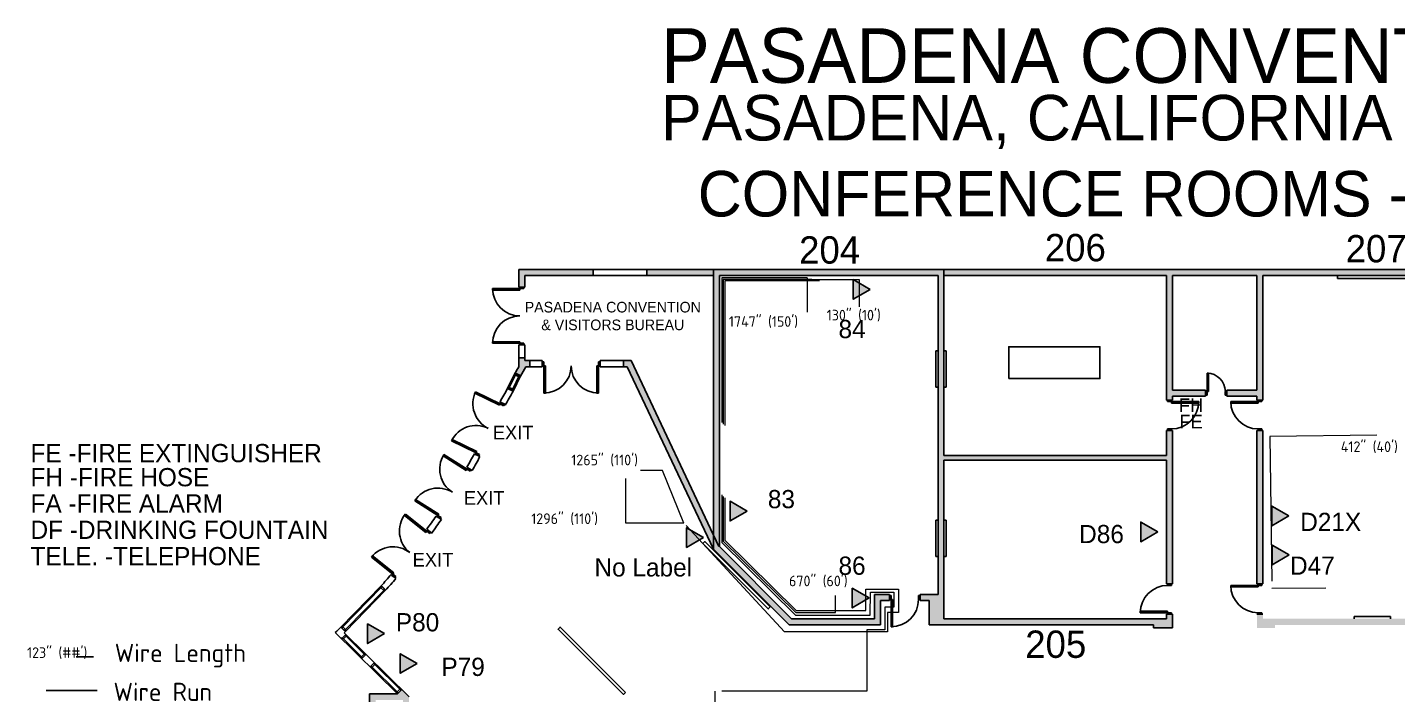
# Model space of a CAD drawing. Header units: inches. Extents: x 2884 to 5593, y 3202 to 5211.
# Drawn here: x 2884 to 4688, y 4332 to 5211 of the extents above; entities that cross this region are included whole.
import ezdxf
from ezdxf.enums import TextEntityAlignment as Align

# ---------------------------------------------------------------- set-up
doc = ezdxf.new("R2010")
doc.units = ezdxf.units.IN
doc.header["$LTSCALE"] = 100
doc.header["$MEASUREMENT"] = 0
doc.linetypes.add('DASHEDTINY', pattern=[2.8575, 1.905, -0.9525])
for name, color, linetype, lineweight in [('bldg_doors', 7, 'CONTINUOUS', 25), ('bldg_text', 94, 'CONTINUOUS', 25), ('bldg_title', 94, 'CONTINUOUS', 25), ('bldg_wallint', 7, 'CONTINUOUS', 25), ('bldg_wallintsol', 7, 'CONTINUOUS', 25), ('data_jack', 120, 'CONTINUOUS', 25), ('key', 110, 'CONTINUOUS', 25)]:
    doc.layers.add(name, color=color, linetype=linetype, lineweight=lineweight)
doc.layers.add('bldg_fire', color=240, linetype='CONTINUOUS')
doc.layers.add('bldg_stairs', color=9, linetype='CONTINUOUS')
doc.layers.add('LENGTH', color=136, linetype='CONTINUOUS', lineweight=0, true_color=0x008080)
doc.layers.add('Wire_Run', color=200, linetype='DASHEDTINY', lineweight=13, true_color=0xaa00ff)
doc.styles.add('bldgtx18', font='bldgtx18')
doc.styles.add('bldgtx24', font='bldgtx24')
doc.styles.add('bldgtx36', font='bldgtx36')
doc.styles.add('bldgtx48', font='bldgtx48')
doc.styles.add('iso3098', font='iso3098')
doc.styles.add('showtx60', font='showtx60')

msp = doc.modelspace()

# ---------------------------------------------------------------- hatches: boundary and pattern name
at = {"layer": 'bldg_wallintsol'}
for points in [[(3530.6, 4869.1), (3538.8, 4869.1), (3538.8, 4884.3), (3628.8, 4884.3), (3628.8, 4892.3), (3530.6, 4892.3)], [(3786.9, 4892.3), (3699.3, 4892.3), (3699.3, 4884.3), (3786.9, 4884.3)], [(4391.4, 4680.3), (4383.4, 4680.3), (4383.4, 4647.3), (4090.4, 4647.3), (4090.4, 4884.3), (4090.4, 4892.3), (3786.9, 4892.3), (3786.9, 4523.9), (3886.6, 4424.3), (4006.9, 4424.3), (4006.9, 4456.3), (4018.9, 4456.3), (4018.9, 4464.3), (3998.9, 4464.3), (3998.9, 4432.3), (3889.9, 4432.3), (3794.9, 4527.3), (3794.9, 4884.3), (4082.9, 4884.3), (4082.9, 4647.3), (4082.9, 4464.3), (4058.9, 4464.3), (4058.9, 4456.3), (4070.9, 4456.3), (4070.9, 4424.3), (4366.4, 4424.3), (4366.4, 4420.3), (4391.4, 4420.3), (4391.4, 4438.3), (4383.4, 4438.3), (4383.4, 4432.3), (4090.4, 4432.3), (4090.4, 4641.3), (4383.4, 4641.3), (4383.4, 4478.3), (4391.4, 4478.3)], [(5112.4, 4884.3), (5112.4, 4892.3), (4090.4, 4892.3), (4090.4, 4884.3), (4383.4, 4884.3), (4383.4, 4720.3), (4391.4, 4720.3), (4391.4, 4725.3), (4434.8, 4725.3), (4434.8, 4733.3), (4391.4, 4733.3), (4391.4, 4884.3), (4502.4, 4884.3), (4502.4, 4733.3), (4462.8, 4733.3), (4462.8, 4725.3), (4502.4, 4725.3), (4502.4, 4720.3), (4510.4, 4720.3), (4510.4, 4884.3), (4803.4, 4884.3), (4803.4, 4479.3), (4811.4, 4479.3), (4811.4, 4884.3), (5104.4, 4884.3)], [(3786.9, 4523.9), (3786.9, 4542.7), (3678.5, 4772.3), (3668.7, 4772.3), (3668.7, 4764), (3673.6, 4764)], [(4502.4, 4478.3), (4510.4, 4478.3), (4510.4, 4680.3), (4502.4, 4680.3)]]:
    msp.add_hatch(color=256, dxfattribs=at).paths.add_polyline_path(points, flags=0)
h = msp.add_hatch(color=256, dxfattribs=at)
edge = h.paths.add_edge_path(flags=0)
edge.add_line((3545.2, 4772.3), (3538.8, 4772.3))
edge.add_line((3538.8, 4772.3), (3538.8, 4776.1))
edge.add_line((3538.8, 4776.1), (3530.6, 4776.1))
edge.add_line((3530.6, 4776.1), (3530.6, 4764))
edge.add_arc((2730.7, 5211.2), 916.4, 330.2161, 330.7947, ccw=False)
edge.add_line((3526, 4756), (3527.3, 4755.2))
edge.add_line((3527.3, 4755.2), (3533.2, 4752.3))
edge.add_line((3533.2, 4752.3), (3532.9, 4751.7))
edge.add_line((3532.9, 4751.7), (3533, 4751.6))
edge.add_arc((2730.7, 5211.2), 924.6, 330.195, 331.0789)
edge.add_line((3540, 4764), (3545.2, 4764))
edge.add_line((3545.2, 4764), (3545.2, 4772.3))
at = {"layer": 'bldg_wallintsol', "linetype": 'CONTINUOUS'}
msp.add_hatch(color=256, dxfattribs=at).paths.add_polyline_path([(4526.4, 4424.3), (5086.4, 4424.3), (5086.4, 4420.3), (5112.4, 4420.3), (5112.4, 4434.3), (5104.4, 4434.3), (5104.4, 4432.3), (4811.4, 4432.3), (4811.4, 4439.3), (4803.4, 4439.3), (4803.4, 4432.3), (4510.4, 4432.3), (4510.4, 4438.3), (4502.4, 4438.3), (4502.4, 4420.3), (4526.4, 4420.3)], flags=0)
at = {"layer": 'bldg_wallintsol'}
h = msp.add_hatch(color=256, dxfattribs=at)
h.paths.add_polyline_path([(3386.3, 4329.7), (3376.7, 4339.2), (3371.1, 4333.5), (3334.4, 4333.5), (3334.4, 4296.3), (3342.4, 4296.3), (3342.4, 4304.7), (3386.3, 4304.7)], flags=0)
h.paths.add_polyline_path([(3378.3, 4325.5), (3342.4, 4325.5), (3342.4, 4312.7), (3378.3, 4312.7)], flags=0)
at = {"layer": 'data_jack'}
for points in [[(3993.5, 4866.1), (3971.1, 4879), (3971.1, 4853.1)], [(3831.4, 4574), (3809, 4587), (3809, 4561.1)], [(4544.3, 4567.8), (4521.9, 4580.7), (4521.9, 4554.9)], [(3774.1, 4539.2), (3751.7, 4552.1), (3751.7, 4526.2)], [(4371.9, 4546.8), (4349.5, 4559.7), (4349.5, 4533.8)], [(4545, 4516.4), (4522.6, 4529.3), (4522.6, 4503.4)], [(3992, 4459.7), (3969.6, 4472.6), (3969.6, 4446.7)], [(3353.9, 4412.7), (3331.6, 4425.6), (3331.6, 4399.7)], [(3397.1, 4373.4), (3374.8, 4386.3), (3374.8, 4360.5)]]:
    msp.add_hatch(color=256, dxfattribs=at).paths.add_polyline_path(points, flags=0)

# ---------------------------------------------------------------- linework, layer by layer
at = {"layer": 'bldg_doors'}
for p, q in [((3496.2, 4865.1), (3496.2, 4867.1)), ((3496.2, 4867.1), (3532.2, 4867.1)), ((3532.2, 4865.1), (3496.2, 4865.1)), ((3537.2, 4869.1), (3532.2, 4869.1)), ((3532.2, 4869.1), (3532.2, 4867.1)), ((3532.2, 4867.1), (3537.2, 4867.1)), ((3532.2, 4867.1), (3532.2, 4865.1)), ((3537.2, 4867.1), (3537.2, 4869.1)), ((3532.2, 4797.1), (3496.2, 4797.1)), ((3496.2, 4797.1), (3496.2, 4795.1)), ((3496.2, 4795.1), (3532.2, 4795.1)), ((3532.2, 4795.1), (3532.2, 4797.1)), ((3532.2, 4793.1), (3532.2, 4795.1)), ((3532.2, 4795.1), (3537.2, 4795.1)), ((3537.2, 4793.1), (3532.2, 4793.1)), ((3537.2, 4795.1), (3537.2, 4793.1)), ((3563.7, 4770.6), (3561.7, 4770.6)), ((3561.7, 4770.6), (3561.7, 4765.6)), ((3561.7, 4765.6), (3563.7, 4765.6)), ((3563.7, 4765.6), (3563.7, 4770.6)), ((3563.7, 4765.6), (3565.7, 4765.6)), ((3563.7, 4729.6), (3563.7, 4765.6)), ((3565.7, 4765.6), (3565.7, 4729.6)), ((3635.7, 4765.6), (3633.7, 4765.6)), ((3633.7, 4765.6), (3633.7, 4729.6)), ((3635.7, 4770.6), (3637.7, 4770.6)), ((3635.7, 4765.6), (3635.7, 4770.6)), ((3637.7, 4765.6), (3635.7, 4765.6)), ((3635.7, 4729.6), (3635.7, 4765.6)), ((3637.7, 4770.6), (3637.7, 4765.6)), ((3668.7, 4772.3), (3668.7, 4764)), ((3526.3, 4753.4), (3525.5, 4751.6)), ((3527.2, 4755.2), (3526.3, 4753.4)), ((3527.4, 4755.1), (3526.3, 4753.4)), ((3526.3, 4753.4), (3530.8, 4751.2)), ((3526.3, 4753.4), (3530.6, 4750.8)), ((3531.7, 4753), (3527.2, 4755.2)), ((3531.6, 4752.5), (3527.4, 4755.1)), ((3530.6, 4750.8), (3531.6, 4752.5)), ((3530.8, 4751.2), (3531.7, 4753)), ((4438.8, 4755.8), (4436.8, 4755.8)), ((4436.8, 4755.8), (4436.8, 4731.8)), ((4438.8, 4731.8), (4438.8, 4755.8)), ((3473.1, 4729.5), (3473.9, 4731.3)), ((3505.4, 4713.6), (3473.1, 4729.5)), ((3473.9, 4731.3), (3506.3, 4715.4)), ((3517.3, 4735), (3518.2, 4736.8)), ((3521.8, 4732.8), (3517.3, 4735)), ((3518.2, 4736.8), (3519.1, 4738.6)), ((3518.2, 4736.8), (3522.7, 4734.6)), ((3522.7, 4734.6), (3521.8, 4732.8)), ((3565.7, 4729.6), (3563.7, 4729.6)), ((3633.7, 4729.6), (3635.7, 4729.6)), ((4434.8, 4726.8), (4434.8, 4731.8)), ((4434.8, 4731.8), (4436.8, 4731.8)), ((4436.8, 4726.8), (4434.8, 4726.8)), ((4436.8, 4731.8), (4436.8, 4726.8)), ((4436.8, 4731.8), (4438.8, 4731.8)), ((4462.8, 4731.8), (4460.8, 4731.8)), ((4460.8, 4731.8), (4460.8, 4726.8)), ((4460.8, 4726.8), (4462.8, 4726.8)), ((4462.8, 4726.8), (4462.8, 4731.8)), ((3506.3, 4715.4), (3505.4, 4713.6)), ((3507.1, 4717.2), (3506.3, 4715.4)), ((3507.3, 4717.1), (3506.3, 4715.4)), ((3506.3, 4715.4), (3510.8, 4713.2)), ((3506.3, 4715.4), (3510.5, 4712.7)), ((3511.6, 4715), (3507.1, 4717.2)), ((3511.6, 4714.4), (3507.3, 4717.1)), ((3510.5, 4712.7), (3511.6, 4714.4)), ((3510.8, 4713.2), (3511.6, 4715)), ((4384.9, 4718.3), (4384.9, 4720.3)), ((4384.9, 4720.3), (4389.9, 4720.3)), ((4389.9, 4718.3), (4384.9, 4718.3)), ((4389.9, 4720.3), (4389.9, 4718.3)), ((4389.9, 4718.3), (4389.9, 4716.3)), ((4425.9, 4718.3), (4389.9, 4718.3)), ((4389.9, 4716.3), (4425.9, 4716.3)), ((4425.9, 4716.3), (4425.9, 4718.3)), ((4467.9, 4716.3), (4467.9, 4718.3)), ((4467.9, 4718.3), (4503.9, 4718.3)), ((4503.9, 4716.3), (4467.9, 4716.3)), ((4508.9, 4720.3), (4503.9, 4720.3)), ((4503.9, 4720.3), (4503.9, 4718.3)), ((4503.9, 4718.3), (4508.9, 4718.3)), ((4503.9, 4718.3), (4503.9, 4716.3)), ((4508.9, 4718.3), (4508.9, 4720.3)), ((4384.9, 4682.3), (4384.9, 4680.3)), ((4389.9, 4682.3), (4384.9, 4682.3)), ((4384.9, 4680.3), (4389.9, 4680.3)), ((4389.9, 4680.3), (4389.9, 4682.3)), ((4503.9, 4680.3), (4503.9, 4682.3)), ((4503.9, 4682.3), (4508.9, 4682.3)), ((4508.9, 4680.3), (4503.9, 4680.3)), ((4508.9, 4682.3), (4508.9, 4680.3)), ((3443.1, 4668.4), (3442.2, 4666.6)), ((3442.2, 4666.6), (3474.5, 4650.8)), ((3475.4, 4652.6), (3443.1, 4668.4)), ((3431.1, 4646.8), (3432.1, 4648.5)), ((3461.6, 4627.7), (3431.1, 4646.8)), ((3432.1, 4648.5), (3462.6, 4629.4)), ((3473.7, 4649), (3474.5, 4650.8)), ((3478.2, 4646.8), (3473.7, 4649)), ((3474.5, 4650.8), (3475.4, 4652.6)), ((3474.5, 4650.8), (3479, 4648.6)), ((3479, 4648.6), (3478.2, 4646.8)), ((3462.6, 4629.4), (3461.6, 4627.7)), ((3463.7, 4631.1), (3462.6, 4629.4)), ((3462.6, 4629.4), (3466.8, 4626.7)), ((3467.9, 4628.4), (3463.7, 4631.1)), ((3466.8, 4626.7), (3467.9, 4628.4)), ((3394.9, 4589.3), (3393.8, 4587.6)), ((3393.8, 4587.6), (3424.3, 4568.4)), ((3425.4, 4570.1), (3394.9, 4589.3)), ((3380.1, 4568.4), (3381.4, 4569.9)), ((3408.4, 4546.1), (3380.1, 4568.4)), ((3381.4, 4569.9), (3409.6, 4547.7)), ((3423.2, 4566.7), (3424.3, 4568.4)), ((3427.5, 4564.1), (3423.2, 4566.7)), ((3424.3, 4568.4), (3425.4, 4570.1)), ((3424.3, 4568.4), (3428.5, 4565.8)), ((3428.5, 4565.8), (3427.5, 4564.1)), ((3409.6, 4547.7), (3408.4, 4546.1)), ((3410.9, 4549.2), (3409.6, 4547.7)), ((3409.6, 4547.7), (3413.6, 4544.6)), ((3414.8, 4546.1), (3410.9, 4549.2)), ((3413.6, 4544.6), (3414.8, 4546.1)), ((3338, 4515), (3336.8, 4513.4)), ((3336.8, 4513.4), (3365.1, 4491.1)), ((3366.3, 4492.7), (3338, 4515)), ((3365.1, 4491.1), (3366.3, 4492.7)), ((3349.3, 4473.1), (3347.9, 4471.7)), ((3350.7, 4474.6), (3349.3, 4473.1)), ((3349.3, 4473.1), (3352.9, 4469.7)), ((3354.3, 4471.1), (3350.7, 4474.6)), ((3363.8, 4489.5), (3365.1, 4491.1)), ((3367.8, 4486.4), (3363.8, 4489.5)), ((3365.1, 4491.1), (3369, 4488)), ((3369, 4488), (3367.8, 4486.4)), ((4389.9, 4478.3), (4384.9, 4478.3)), ((4384.9, 4478.3), (4384.9, 4476.3)), ((4384.9, 4476.3), (4389.9, 4476.3)), ((4389.9, 4476.3), (4389.9, 4478.3)), ((4467.9, 4474.3), (4467.9, 4476.3)), ((4467.9, 4476.3), (4503.9, 4476.3)), ((4503.9, 4474.3), (4467.9, 4474.3)), ((4508.9, 4478.3), (4503.9, 4478.3)), ((4503.9, 4478.3), (4503.9, 4476.3)), ((4503.9, 4476.3), (4508.9, 4476.3)), ((4503.9, 4476.3), (4503.9, 4474.3)), ((4508.9, 4476.3), (4508.9, 4478.3)), ((3352.9, 4469.7), (3354.3, 4471.1)), ((4020.9, 4462.8), (4018.9, 4462.8)), ((4018.9, 4462.8), (4018.9, 4457.8)), ((4018.9, 4457.8), (4020.9, 4457.8)), ((4020.9, 4457.8), (4020.9, 4462.8)), ((4020.9, 4457.8), (4022.9, 4457.8)), ((4020.9, 4421.8), (4020.9, 4457.8)), ((4022.9, 4457.8), (4022.9, 4421.8)), ((4056.9, 4462.8), (4058.9, 4462.8)), ((4056.9, 4457.8), (4056.9, 4462.8)), ((4058.9, 4457.8), (4056.9, 4457.8)), ((4058.9, 4462.8), (4058.9, 4457.8)), ((4384.9, 4442.3), (4348.9, 4442.3)), ((4348.9, 4442.3), (4348.9, 4440.3)), ((4348.9, 4440.3), (4384.9, 4440.3)), ((4384.9, 4440.3), (4384.9, 4442.3)), ((4384.9, 4438.3), (4384.9, 4440.3)), ((4384.9, 4440.3), (4389.9, 4440.3)), ((4389.9, 4438.3), (4384.9, 4438.3)), ((4389.9, 4440.3), (4389.9, 4438.3)), ((4503.9, 4438.3), (4503.9, 4440.3)), ((4503.9, 4440.3), (4508.9, 4440.3)), ((4508.9, 4438.3), (4503.9, 4438.3)), ((4508.9, 4440.3), (4508.9, 4438.3)), ((3297.7, 4420.1), (3299.1, 4421.6)), ((3301.3, 4416.6), (3297.7, 4420.1)), ((3299.1, 4421.6), (3300.5, 4423)), ((3299.1, 4421.6), (3302.7, 4418.1)), ((4022.9, 4421.8), (4020.9, 4421.8)), ((3302.7, 4418.1), (3301.3, 4416.6))]:
    msp.add_line(p, q, dxfattribs=at)
for centre, radius, start, end in [((3532.2, 4867.1), 36, 180, 270), ((3532.2, 4795.1), 36, 90, 180), ((3563.7, 4765.6), 36, 270, 0), ((3635.7, 4765.6), 36, 180, -90), ((4436.4, 4731.3), 24.5, 1.0469, 88.9531), ((3506.3, 4715.4), 36, 153.8641, 243.8641), ((4389.9, 4718.3), 36, 270, 0), ((4503.9, 4718.3), 36, 180, 270), ((3474.5, 4650.8), 36, 63.8641, 153.8641), ((3462.6, 4629.4), 36, 147.8395, 237.8395), ((3424.3, 4568.4), 36, 57.8395, 147.8395), ((3409.6, 4547.7), 36, 141.7582, 231.7582), ((3365.1, 4491.1), 36, 51.7582, 141.7582), ((4384.9, 4440.3), 36, 90, 180), ((4503.9, 4476.3), 36, 180, 270), ((4020.9, 4457.8), 36, 270, 0)]:
    msp.add_arc(centre, radius, start, end, dxfattribs=at)
at = {"layer": 'bldg_stairs'}
for p, q in [((4608.4, 4880.3), (4608.4, 4884.3)), ((4704.4, 4880.3), (4608.4, 4880.3)), ((4079.9, 4737.3), (4079.9, 4785.3)), ((4079.9, 4785.3), (4082.9, 4785.3)), ((4093.4, 4785.3), (4090.4, 4785.3)), ((4093.4, 4737.3), (4093.4, 4785.3)), ((4082.9, 4737.3), (4079.9, 4737.3)), ((4090.4, 4737.3), (4093.4, 4737.3)), ((4079.9, 4514.3), (4079.9, 4562.3)), ((4079.9, 4562.3), (4082.9, 4562.3)), ((4093.4, 4562.3), (4090.4, 4562.3)), ((4093.4, 4514.3), (4093.4, 4562.3)), ((4082.9, 4514.3), (4079.9, 4514.3)), ((4090.4, 4514.3), (4093.4, 4514.3)), ((4678.4, 4435.3), (4630.4, 4435.3)), ((4630.4, 4435.3), (4630.4, 4432.3)), ((4678.4, 4435.3), (4678.4, 4432.3))]:
    msp.add_line(p, q, dxfattribs=at)
at = {"layer": 'bldg_text'}
msp.add_lwpolyline([(4175.8, 4748.6), (4295.8, 4748.6), (4295.8, 4790.6), (4175.8, 4790.6)], close=True, dxfattribs=at)
at = {"layer": 'bldg_wallint'}
for p, q in [((3530.6, 4869.1), (3530.6, 4892.3)), ((3628.8, 4884.3), (3628.8, 4892.3)), ((3699.3, 4884.3), (3699.3, 4892.3)), ((3538.8, 4869.1), (3538.8, 4884.3)), ((3538.8, 4869.1), (3530.6, 4869.1)), ((3530.6, 4793.1), (3538.8, 4793.1)), ((3530.6, 4793.1), (3530.6, 4764)), ((3538.8, 4793.1), (3538.8, 4772.3)), ((3530.6, 4776.1), (3538.8, 4776.1)), ((3561.7, 4764), (3540, 4764)), ((3545.2, 4772.3), (3545.2, 4764)), ((3561.7, 4772.3), (3561.7, 4764)), ((3637.7, 4764), (3637.7, 4772.3)), ((3786.9, 4523.9), (3673.6, 4764)), ((3794.2, 4527.4), (3678.5, 4772.3)), ((3525.9, 4756), (3515.9, 4735.7)), ((3527.2, 4755.2), (3518.2, 4736.8)), ((3522.7, 4734.6), (3531.7, 4753)), ((3523.2, 4732.1), (3533.2, 4752.3)), ((3533.2, 4752.3), (3525.8, 4755.9)), ((3533, 4751.6), (3526, 4756)), ((3515.9, 4735.7), (3523.2, 4732.1)), ((4434.8, 4733.3), (4434.8, 4725.3)), ((4462.8, 4733.3), (4462.8, 4725.3)), ((3513.1, 4714.3), (3505.7, 4717.9)), ((3512.9, 4713.6), (3506, 4718)), ((4391.4, 4720.3), (4383.4, 4720.3)), ((4502.4, 4720.3), (4510.4, 4720.3)), ((4391.4, 4680.3), (4383.4, 4680.3)), ((4502.4, 4680.3), (4510.4, 4680.3)), ((3472.2, 4649.7), (3479.6, 4646.1)), ((3469.3, 4627.5), (3462.3, 4631.9)), ((3421.9, 4567.6), (3428.8, 4563.2)), ((3416.1, 4545.1), (3409.6, 4550.2)), ((3794.9, 4527.3), (3889.9, 4432.3)), ((3786.9, 4523.9), (3886.6, 4424.3)), ((3296.6, 4421.2), (3349.6, 4475.7)), ((3349.3, 4473.1), (3299.1, 4421.6)), ((3355.5, 4470), (3349.6, 4475.7)), ((3362.6, 4490.5), (3369, 4485.4)), ((4383.4, 4478.3), (4391.4, 4478.3)), ((4502.4, 4478.3), (4510.4, 4478.3)), ((3355.5, 4470), (3302.5, 4415.5)), ((3302.7, 4418.1), (3352.9, 4469.7)), ((4018.9, 4464.3), (3998.9, 4464.3)), ((3998.9, 4432.3), (3998.9, 4464.3)), ((4006.9, 4424.3), (4006.9, 4456.3)), ((4006.9, 4456.3), (4018.9, 4456.3)), ((4018.9, 4456.3), (4018.9, 4464.3)), ((4058.9, 4456.3), (4058.9, 4464.3)), ((4058.9, 4464.3), (4082.9, 4464.3)), ((4058.9, 4456.3), (4070.9, 4456.3)), ((4070.9, 4456.3), (4070.9, 4424.3)), ((4383.4, 4438.3), (4391.4, 4438.3)), ((4502.4, 4438.3), (4510.4, 4438.3)), ((3296.6, 4421.2), (3302.5, 4415.5)), ((4006.9, 4424.3), (3886.6, 4424.3)), ((3998.9, 4432.3), (3889.9, 4432.3)), ((3289.2, 4414.3), (3371.1, 4333.5)), ((3303.1, 4411.8), (3297.5, 4406.1)), ((3297.5, 4406.1), (3298.9, 4407.5)), ((3298.5, 4407.2), (3299.9, 4405.8)), ((3299.9, 4405.8), (3303.5, 4409.3)), ((3323.7, 4382.3), (3299.9, 4405.8)), ((3300.9, 4414), (3386.3, 4329.7)), ((3303.5, 4409.3), (3302, 4410.7)), ((3303.5, 4409.3), (3327.2, 4385.9)), ((3323.7, 4382.3), (3327.2, 4385.9)), ((3329.7, 4385.5), (3324.1, 4379.9)), ((3327.2, 4385.9), (3328.6, 4384.5)), ((3325.1, 4380.9), (3323.7, 4382.3)), ((3340.9, 4374.5), (3335.3, 4368.8)), ((3336.4, 4369.8), (3337.8, 4368.4)), ((3337.8, 4368.4), (3341.3, 4372)), ((3337.8, 4368.4), (3370.7, 4336)), ((3341.3, 4372), (3339.9, 4373.4)), ((3374.2, 4339.5), (3341.3, 4372)), ((3371.1, 4333.5), (3334.4, 4333.5)), ((3370.7, 4336), (3374.2, 4339.5)), ((3372.1, 4334.6), (3370.7, 4336)), ((3376.7, 4339.2), (3371.1, 4333.5)), ((3374.2, 4339.5), (3375.6, 4338.1))]:
    msp.add_line(p, q, dxfattribs=at)
at = {"layer": 'bldg_wallint', "linetype": 'CONTINUOUS'}
for p, q in [((5558.4, 4892.3), (3786.9, 4892.3)), ((3786.9, 4523.9), (3786.9, 4892.3)), ((4082.9, 4884.3), (3794.9, 4884.3)), ((3794.9, 4527.3), (3794.9, 4884.3)), ((4082.9, 4647.3), (4082.9, 4884.3)), ((4090.4, 4884.3), (4090.4, 4647.3)), ((4383.4, 4884.3), (4090.4, 4884.3)), ((4383.4, 4884.3), (4383.4, 4720.3)), ((4391.4, 4733.3), (4391.4, 4884.3)), ((4391.4, 4884.3), (4502.4, 4884.3)), ((4502.4, 4733.3), (4502.4, 4884.3)), ((4510.4, 4884.3), (4510.4, 4720.3)), ((4803.4, 4884.3), (4510.4, 4884.3)), ((4434.8, 4733.3), (4391.4, 4733.3)), ((4434.8, 4725.3), (4434.8, 4733.3)), ((4434.8, 4725.3), (4434.8, 4733.3)), ((4434.8, 4725.3), (4434.8, 4733.3)), ((4462.8, 4733.3), (4502.4, 4733.3)), ((4462.8, 4725.3), (4462.8, 4733.3)), ((4462.8, 4733.3), (4462.8, 4725.3)), ((4462.8, 4733.3), (4462.8, 4725.3)), ((4383.4, 4720.3), (4391.4, 4720.3)), ((4383.4, 4720.3), (4391.4, 4720.3)), ((4391.4, 4720.3), (4391.4, 4725.3)), ((4434.8, 4725.3), (4391.4, 4725.3)), ((4462.8, 4725.3), (4502.4, 4725.3)), ((4502.4, 4720.3), (4502.4, 4725.3)), ((4510.4, 4720.3), (4502.4, 4720.3)), ((4391.4, 4680.3), (4383.4, 4680.3)), ((4383.4, 4680.3), (4383.4, 4647.3)), ((4391.4, 4680.3), (4383.4, 4680.3)), ((4391.4, 4478.3), (4391.4, 4680.3)), ((4502.4, 4680.3), (4510.4, 4680.3)), ((4502.4, 4478.3), (4502.4, 4680.3)), ((4510.4, 4680.3), (4510.4, 4478.3)), ((4082.9, 4464.3), (4082.9, 4647.3)), ((4383.4, 4647.3), (4090.4, 4647.3)), ((4090.4, 4641.3), (4090.4, 4432.3)), ((4383.4, 4641.3), (4090.4, 4641.3)), ((4383.4, 4641.3), (4383.4, 4478.3)), ((4383.4, 4478.3), (4391.4, 4478.3)), ((4510.4, 4478.3), (4502.4, 4478.3)), ((4383.4, 4438.3), (4391.4, 4438.3)), ((4383.4, 4432.3), (4383.4, 4438.3)), ((4391.4, 4420.3), (4391.4, 4438.3)), ((4366.4, 4424.3), (4070.9, 4424.3)), ((4383.4, 4432.3), (4090.4, 4432.3)), ((4366.4, 4420.3), (4366.4, 4424.3)), ((4366.4, 4420.3), (4391.4, 4420.3)), ((3334.4, 4296.3), (3334.4, 4333.5))]:
    msp.add_line(p, q, dxfattribs=at)
at = {"layer": 'bldg_wallint'}
for centre, radius, start, end in [((2730.7, 5211.2), 916.4, -29.7839, -29.2053), ((2730.7, 5211.2), 924.6, 330.195, 331.0789), ((2710.7, 5173.1), 916.4, -29.7839, -28.5125), ((2710.7, 5173.1), 924.6, 330.195, 331.5086), ((2667, 5087.1), 916.4, -29.7839, -28.5125), ((2667, 5087.1), 924.6, 330.195, 331.5086), ((2667, 5087.1), 916.4, -35.8651, -34.5372), ((2667, 5087.1), 924.6, 324.1137, 325.4839), ((2667, 5087.1), 916.4, -41.8516, -40.6185), ((2667, 5087.1), 924.6, 318.1272, 319.4026), ((2667, 5087.1), 916.4, -47.2395, -46.605), ((2667, 5087.1), 924.6, 313.28, 313.4162)]:
    msp.add_arc(centre, radius, start, end, dxfattribs=at)
at = {"layer": 'bldg_wallintsol'}
for p, q in [((3786.9, 4892.3), (3530.6, 4892.3)), ((4090.4, 4884.3), (4090.4, 4892.3)), ((3786.9, 4884.3), (3538.8, 4884.3)), ((3538.8, 4772.3), (3561.7, 4772.3)), ((3637.7, 4772.3), (3678.5, 4772.3)), ((3637.7, 4764), (3673.6, 4764))]:
    msp.add_line(p, q, dxfattribs=at)
for points in [[(3861.8, 4448), (3859.1, 4445.3), (3773.1, 4531.3), (3775.8, 4534)], [(3671.1, 4335.3), (3668.4, 4332.6), (3582.4, 4418.6), (3585.1, 4421.3)]]:
    msp.add_lwpolyline(points, close=True, dxfattribs=at)
at = {"layer": 'data_jack'}
for points in [[(3993.5, 4866.1), (3971.1, 4879), (3971.1, 4853.1)], [(3831.4, 4574), (3809, 4587), (3809, 4561.1)], [(4544.3, 4567.8), (4521.9, 4580.7), (4521.9, 4554.9)], [(3774.1, 4539.2), (3751.7, 4552.1), (3751.7, 4526.2)], [(4371.9, 4546.8), (4349.5, 4559.7), (4349.5, 4533.8)], [(4545, 4516.4), (4522.6, 4529.3), (4522.6, 4503.4)], [(3992, 4459.7), (3969.6, 4472.6), (3969.6, 4446.7)], [(3353.9, 4412.7), (3331.6, 4425.6), (3331.6, 4399.7)], [(3397.1, 4373.4), (3374.8, 4386.3), (3374.8, 4360.5)]]:
    msp.add_lwpolyline(points, close=True, dxfattribs=at)
at = {"layer": 'key', "color": 1}
msp.add_line((2947.9, 4382), (2971.1, 4382), dxfattribs=at)
at = {"layer": 'key', "color": 200, "linetype": 'DASHEDTINY', "true_color": 0xaa00ff}
msp.add_line((2908.7, 4337.8), (2975.9, 4337.8), dxfattribs=at)
at = {"layer": 'Wire_Run', "color": 40, "true_color": 0xffaa00}
for p, q in [((3798, 4881.4), (3798, 4532.7)), ((3910.4, 4881.4), (3798, 4881.4)), ((3910.4, 4881.4), (3910.4, 4836.1)), ((3798, 4532.7), (3894.8, 4437.1)), ((3993.1, 4437.1), (3993.9, 4467.2)), ((3993.9, 4467.2), (4024.5, 4467.2)), ((4024.5, 4467.2), (4024.5, 4447.6)), ((3894.8, 4437.1), (3993.1, 4437.1)), ((4024.5, 4447.6), (4012.6, 4447.6)), ((4012.6, 4447.6), (4012.6, 4417.8)), ((4012.6, 4417.8), (3988.7, 4417.8)), ((3988.7, 4417.8), (3988.7, 4337.1)), ((3988.7, 4337.1), (3788.9, 4337.1)), ((3788.9, 4337.1), (3788.9, 4084.4))]:
    msp.add_line(p, q, dxfattribs=at)
at = {"layer": 'Wire_Run'}
for p, q in [((3916.6, 4879.3), (3799.8, 4879.3)), ((3799.8, 4879.3), (3799.8, 4534.5)), ((3884.5, 4879.3), (3978.8, 4879.3)), ((3978.8, 4879.3), (3978.8, 4843.1)), ((4660.4, 4674), (4519.5, 4672.4)), ((4519.5, 4672.4), (4522.2, 4472.5)), ((3720, 4627.6), (3690.9, 4627.6)), ((3748.1, 4558.4), (3720, 4627.6)), ((3799.8, 4534.5), (3895.5, 4440.4)), ((3947.6, 4440.4), (3947.6, 4462.8)), ((4522.2, 4472.5), (4593.2, 4473.1)), ((3895.5, 4440.4), (3947.6, 4440.4))]:
    msp.add_line(p, q, dxfattribs=at)
at = {"layer": 'Wire_Run', "color": 6}
for p, q in [((3926.5, 4877.3), (3802.1, 4877.3)), ((3802.1, 4877.3), (3802.1, 4535.8)), ((3671.6, 4558.4), (3671.6, 4616.9)), ((3748.1, 4558.4), (3671.6, 4558.4)), ((3880.7, 4415.2), (3748.1, 4558.4)), ((3802.1, 4535.8), (3896.1, 4443)), ((3987.6, 4443), (3987.6, 4471.1)), ((3987.6, 4471.1), (4030.7, 4471.1)), ((4030.7, 4471.1), (4030.7, 4440.7)), ((3896.1, 4443), (3987.6, 4443)), ((4030.7, 4440.7), (4016, 4440.7)), ((4016, 4440.7), (4016, 4415.2)), ((4016, 4415.2), (3880.7, 4415.2))]:
    msp.add_line(p, q, dxfattribs=at)

# ---------------------------------------------------------------- texts
at = {"layer": 'bldg_fire', "style": 'bldgtx18'}
for s, p in [('FH', (4415.7, 4713.5)), ('FE', (4415.7, 4691.9))]:
    msp.add_text(s, height=18, dxfattribs=at).set_placement(p, align=Align.MIDDLE_CENTER)
at = {"layer": 'bldg_fire', "style": 'bldgtx24'}
for s, p in [('FE -FIRE EXTINGUISHER', (2888, 4650.5)), ('FH -FIRE HOSE', (2888, 4618.8)), ('FA -FIRE ALARM', (2888, 4584.2)), ('DF -DRINKING FOUNTAIN', (2888, 4549.5)), ('TELE. -TELEPHONE', (2888, 4514.8))]:
    msp.add_text(s, height=24, dxfattribs=at).set_placement(p, align=Align.MIDDLE_LEFT)
at = {"layer": 'bldg_text'}
for s, height, style, p in [('204', 36, 'bldgtx36', (3939.9, 4918)), ('206', 36, 'bldgtx36', (4263.4, 4921.1)), ('207', 36, 'bldgtx36', (4659.4, 4919.7)), ('EXIT', 18, 'bldgtx18', (3523.3, 4677.5)), ('EXIT', 18, 'bldgtx18', (3485.1, 4591.5)), ('EXIT', 18, 'bldgtx18', (3417.8, 4510.1)), ('205', 36, 'bldgtx36', (4237.6, 4398.8))]:
    msp.add_text(s, height=height, dxfattribs=dict(at, style=style)).set_placement(p, align=Align.MIDDLE_CENTER)
at = {"layer": 'bldg_text', "insert": (3654.5, 4849.7), "char_height": 14, "width": 223.611, "attachment_point": 2, "style": 'bldgtx18'}
msp.add_mtext('PASADENA CONVENTION\\P& VISITORS BUREAU', dxfattribs=at)
at = {"layer": 'bldg_title', "style": 'showtx60'}
for s, height, p in [('PASADENA CONVENTION CENTER', 72, (3718, 5138.1)), ('PASADENA, CALIFORNIA', 60, (3718, 5062.2))]:
    msp.add_text(s, height=height, dxfattribs=at).set_placement(p)
msp.add_text('CONFERENCE ROOMS - UPPER LEVEL', height=60, dxfattribs=at).set_placement((4519.8, 4962.1), align=Align.CENTER)
at = {"layer": 'data_jack', "style": 'bldgtx48'}
for s, p in [('84', (3951.6, 4801.9)), ('83', (3858.6, 4577.9)), ('D21X', (4559.4, 4547.9)), ('D86', (4268.4, 4531.9)), ('No Label', (3630.4, 4488)), ('86', (3951.6, 4490.2)), ('D47', (4546, 4490.3)), ('P80', (3368.9, 4415.7)), ('P79', (3428.9, 4357))]:
    msp.add_text(s, height=24, dxfattribs=at).set_placement(p)
at = {"layer": 'key', "color": 136, "true_color": 0x008080, "style": 'iso3098'}
msp.add_text('123" (##\')', height=14, dxfattribs=at).set_placement((2883.4, 4380.7))
at = {"layer": 'key', "style": 'iso3098'}
for s, p in [('Wire Length', (2998.9, 4375.4)), ('Wire Run', (2997.3, 4324.1))]:
    msp.add_text(s, height=24, dxfattribs=at).set_placement(p)
at = {"layer": 'LENGTH', "color": 136, "true_color": 0x008080, "style": 'iso3098'}
for s, p in [('130" (10\')', (3936.1, 4825.2)), ('1747" (150\')', (3807.3, 4816.8)), ('1265" (110\')', (3599.8, 4634.4)), ('1296" (110\')', (3547.1, 4557.1)), ('670" (60\')', (3886.5, 4475.1))]:
    msp.add_text(s, height=14, dxfattribs=at).set_placement(p)
at = {"layer": 'LENGTH', "style": 'iso3098'}
msp.add_text('412" (40\')', height=14, dxfattribs=at).set_placement((4612.8, 4651.9))

doc.saveas('drawing.dxf')
